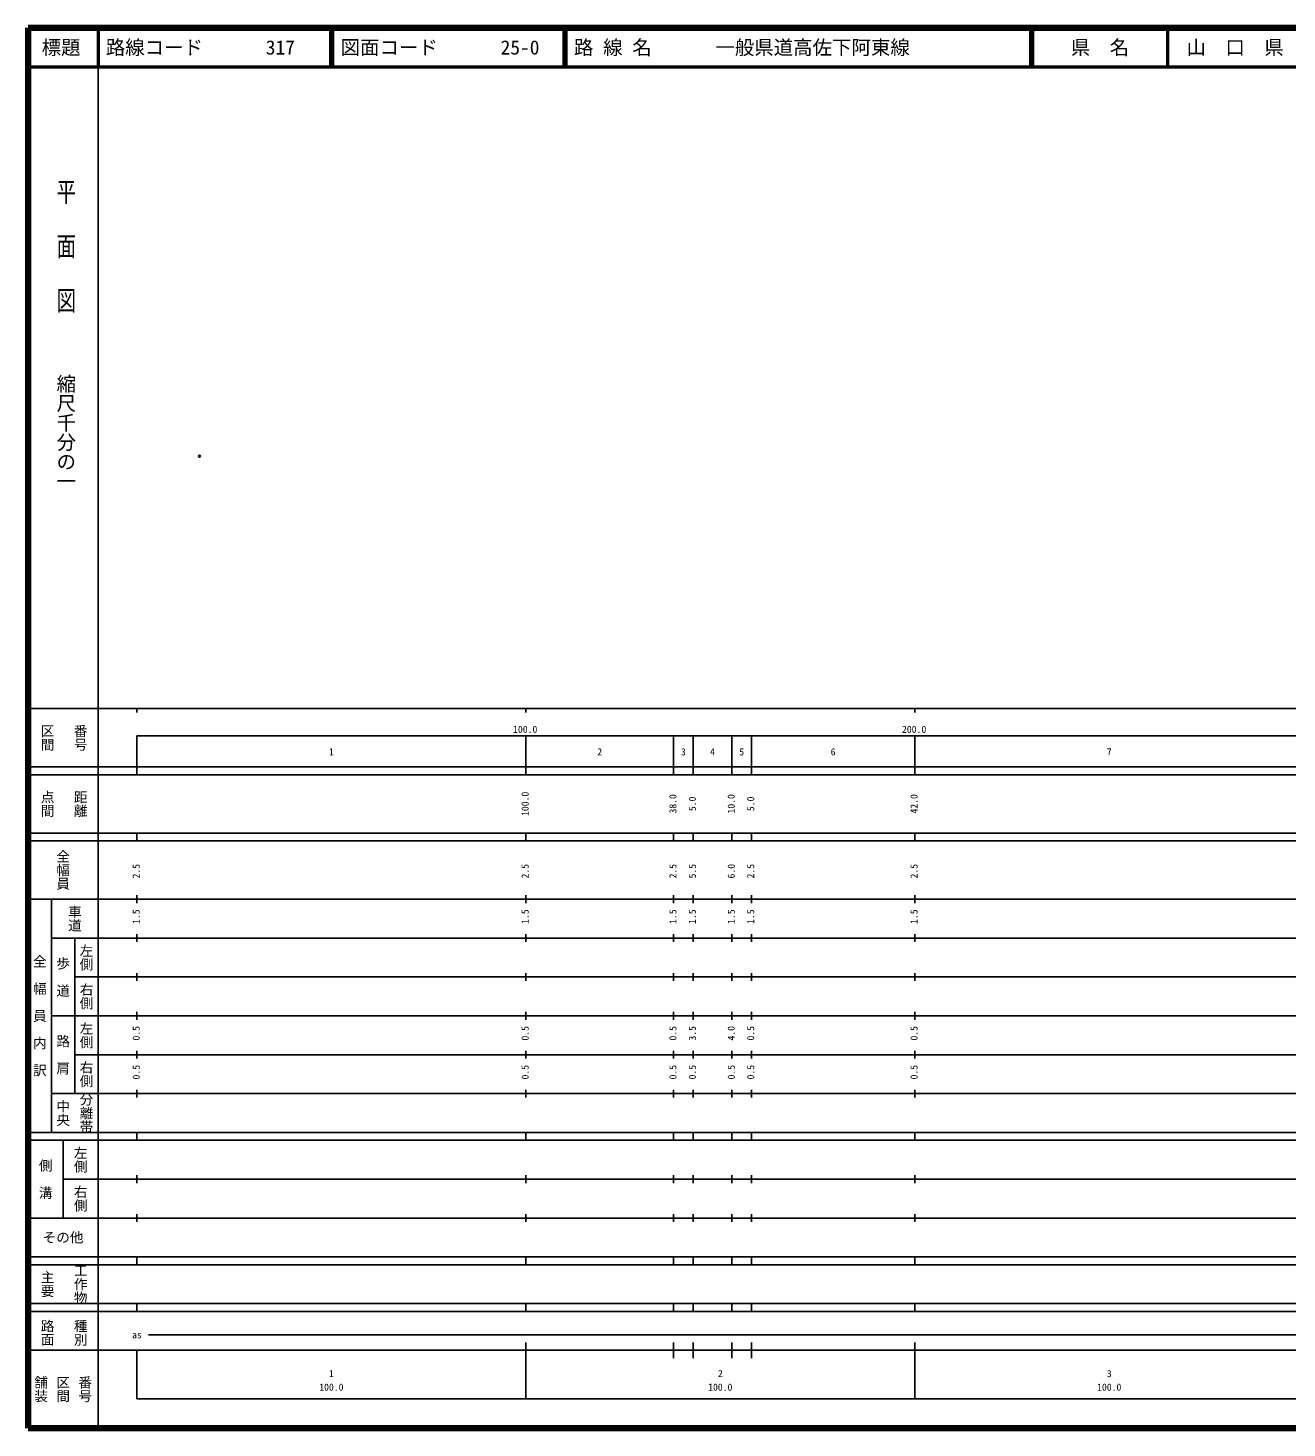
# Model space of a CAD drawing. Units: millimetres on the paper. Extents: x 40 to 680, y 20 to 380.
# Drawn here: x 40 to 363.7, y 20 to 380 of the extents above; entities that cross this region are included whole.
import ezdxf
from ezdxf.enums import TextEntityAlignment as Align

# ---------------------------------------------------------------- set-up
doc = ezdxf.new("R2010")
doc.units = ezdxf.units.MM
doc.header["$PDMODE"] = 32
doc.header["$PDSIZE"] = 0.5
doc.layers.add('M-OTRS', color=6, linetype='Continuous')
doc.layers.add('M-TTL-TXT', color=7, linetype='Continuous')
for name, color, linetype, lineweight in [('M-TTL', 2, 'Continuous', 140), ('M-TTL-BAND', 7, 'Continuous', 25), ('M-TTL-LINE', 7, 'Continuous', 50)]:
    doc.layers.add(name, color=color, linetype=linetype, lineweight=lineweight)
doc.styles.add('@ＭＳ ゴシック', font='')
doc.styles.add('ＭＳ ゴシック', font='')
doc.styles.get('@ＭＳ ゴシック').set_extended_font_data('@MS Gothic')
doc.styles.get('ＭＳ ゴシック').set_extended_font_data('MS Gothic')

msp = doc.modelspace()

# ---------------------------------------------------------------- linework, layer by layer
at = {"layer": 'M-OTRS'}
msp.add_point((84.084, 269.875), dxfattribs=at)
at = {"layer": 'M-TTL'}
for p, q in [((40, 380), (40, 20)), ((680, 380), (40, 380)), ((40, 20), (680, 20))]:
    msp.add_line(p, q, dxfattribs=at)
at = {"layer": 'M-TTL-BAND'}
for p, q in [((58, 370), (58, 20)), ((40, 205), (579, 205)), ((68, 205), (68, 204)), ((168, 205), (168, 204)), ((268, 205), (268, 204)), ((68, 198), (579, 198)), ((68, 198), (68, 188)), ((168, 188), (168, 198)), ((206, 188), (206, 198)), ((211, 188), (211, 198)), ((221, 188), (221, 198)), ((226, 188), (226, 198)), ((268, 188), (268, 198)), ((40, 190), (579, 190)), ((40, 188), (579, 188)), ((40, 173), (579, 173)), ((68, 171), (68, 173)), ((168, 171), (168, 173)), ((206, 171), (206, 173)), ((211, 171), (211, 173)), ((221, 171), (221, 173)), ((226, 171), (226, 173)), ((268, 171), (268, 173)), ((40, 171), (579, 171)), ((40, 156), (579, 156)), ((46, 96), (46, 156)), ((68, 155), (68, 157)), ((168, 155), (168, 157)), ((206, 155), (206, 157)), ((211, 155), (211, 157)), ((221, 155), (221, 157)), ((226, 155), (226, 157)), ((268, 155), (268, 157)), ((46, 146), (579, 146)), ((52, 146), (52, 106)), ((68, 145), (68, 147)), ((168, 145), (168, 147)), ((206, 145), (206, 147)), ((211, 145), (211, 147)), ((221, 145), (221, 147)), ((226, 145), (226, 147)), ((268, 145), (268, 147)), ((68, 135), (68, 137)), ((168, 135), (168, 137)), ((206, 135), (206, 137)), ((211, 135), (211, 137)), ((221, 135), (221, 137)), ((226, 135), (226, 137)), ((268, 135), (268, 137)), ((52, 136), (579, 136)), ((46, 126), (579, 126)), ((68, 125), (68, 127)), ((168, 125), (168, 127)), ((206, 125), (206, 127)), ((211, 125), (211, 127)), ((221, 125), (221, 127)), ((226, 125), (226, 127)), ((268, 125), (268, 127)), ((52, 116), (579, 116)), ((68, 115), (68, 117)), ((168, 115), (168, 117)), ((206, 115), (206, 117)), ((211, 115), (211, 117)), ((221, 115), (221, 117)), ((226, 115), (226, 117)), ((268, 115), (268, 117)), ((46, 106), (579, 106)), ((68, 105), (68, 107)), ((168, 105), (168, 107)), ((206, 105), (206, 107)), ((211, 105), (211, 107)), ((221, 105), (221, 107)), ((226, 105), (226, 107)), ((268, 105), (268, 107)), ((40, 96), (579, 96)), ((40, 94), (579, 94)), ((49, 94), (49, 74)), ((68, 94), (68, 96)), ((168, 94), (168, 96)), ((206, 94), (206, 96)), ((211, 94), (211, 96)), ((221, 94), (221, 96)), ((226, 94), (226, 96)), ((268, 94), (268, 96)), ((49, 84), (579, 84)), ((68, 83), (68, 85)), ((168, 83), (168, 85)), ((206, 83), (206, 85)), ((211, 83), (211, 85)), ((221, 83), (221, 85)), ((226, 83), (226, 85)), ((268, 83), (268, 85)), ((40, 74), (579, 74)), ((68, 73), (68, 75)), ((168, 73), (168, 75)), ((206, 73), (206, 75)), ((211, 73), (211, 75)), ((221, 73), (221, 75)), ((226, 73), (226, 75)), ((268, 73), (268, 75)), ((40, 64), (579, 64)), ((40, 62), (579, 62)), ((68, 62), (68, 64)), ((168, 62), (168, 64)), ((206, 62), (206, 64)), ((211, 62), (211, 64)), ((221, 62), (221, 64)), ((226, 62), (226, 64)), ((268, 62), (268, 64)), ((40, 52), (579, 52)), ((68, 50), (68, 52)), ((168, 50), (168, 52)), ((206, 50), (206, 52)), ((211, 50), (211, 52)), ((221, 50), (221, 52)), ((226, 50), (226, 52)), ((268, 50), (268, 52)), ((40, 50), (579, 50)), ((71, 44), (565, 44)), ((40, 40), (579, 40)), ((68, 40), (68, 27.5)), ((168, 27.5), (168, 42)), ((206, 38), (206, 42)), ((211, 38), (211, 42)), ((221, 38), (221, 42)), ((226, 38), (226, 42)), ((268, 27.5), (268, 42)), ((68, 27.5), (579, 27.5))]:
    msp.add_line(p, q, dxfattribs=at)
at = {"layer": 'M-TTL-LINE'}
for p, q in [((58, 380), (58, 370)), ((117.75, 380), (117.75, 370)), ((118.25, 380), (118.25, 370)), ((177.75, 380), (177.75, 370)), ((178.25, 380), (178.25, 370)), ((297.75, 380), (297.75, 370)), ((298.25, 380), (298.25, 370)), ((333, 380), (333, 370)), ((40, 370), (680, 370))]:
    msp.add_line(p, q, dxfattribs=at)

# ---------------------------------------------------------------- texts
at = {"layer": 'M-TTL-BAND', "style": '@ＭＳ ゴシック', "width": 1.4}
msp.add_text('平  面  図', height=3.666, rotation=270, dxfattribs=at).set_placement((49.777, 306.475), align=Align.MIDDLE_RIGHT)
at = {"layer": 'M-TTL-BAND', "style": '@ＭＳ ゴシック'}
msp.add_text('縮尺千分の一', height=3.666, rotation=270, dxfattribs=at).set_placement((49.777, 261.03), align=Align.MIDDLE_RIGHT)
for s, p in [('区間', (45, 197.5)), ('番号', (53.5, 197.5)), ('点間', (45, 180.5)), ('距離', (53.5, 180.5)), ('全幅員', (49, 163.5)), ('車道', (52, 151)), ('左側', (55, 141)), ('全\u3000幅\u3000員\u3000内\u3000訳', (43, 126)), ('歩\u3000道', (49, 136)), ('右側', (55, 131)), ('左側', (55, 121)), ('路\u3000肩', (49, 116)), ('右側', (55, 111)), ('分離帯', (55, 101)), ('中央', (49, 101)), ('左側', (53.5, 89)), ('側\u3000溝', (44.5, 84)), ('右側', (53.5, 79)), ('工作物', (53.5, 57)), ('主要', (45, 57)), ('路面', (45, 44.5)), ('種別', (53.5, 44.5)), ('舗装', (43.333, 30)), ('区間', (49, 30)), ('番号', (54.667, 30))]:
    msp.add_text(s, height=2.566, rotation=270, dxfattribs=at).set_placement(p, align=Align.MIDDLE_CENTER)
at = {"layer": 'M-TTL-BAND', "style": 'ＭＳ ゴシック'}
for s, p in [('100.0', (167.844, 198.195)), ('200.0', (267.844, 198.195)), ('1', (118, 192.405)), ('2', (187, 192.405)), ('3', (208.5, 192.405)), ('4', (216, 192.405)), ('5', (223.5, 192.405)), ('6', (247, 192.405)), ('7', (318, 192.405)), ('as', (68, 42.5)), ('1', (118, 32.523)), ('2', (218, 32.523)), ('3', (318, 32.523)), ('100.0', (118, 29.033)), ('100.0', (218, 29.033)), ('100.0', (318, 29.033))]:
    msp.add_text(s, height=1.833, dxfattribs=at).set_placement(p, align=Align.BOTTOM_CENTER)
for s, p in [('100.0', (169.272, 180.5)), ('38.0', (207.272, 180.5)), ('5.0', (212.272, 180.5)), ('10.0', (222.272, 180.5)), ('5.0', (227.272, 180.5)), ('42.0', (269.272, 180.5)), ('2.5', (69.272, 163.174)), ('2.5', (169.272, 163.174)), ('2.5', (207.272, 163.174)), ('5.5', (212.272, 163.174)), ('6.0', (222.272, 163.174)), ('2.5', (227.272, 163.174)), ('2.5', (269.272, 163.174)), ('1.5', (69.272, 151.5)), ('1.5', (169.272, 151.5)), ('1.5', (207.272, 151.5)), ('1.5', (212.272, 151.5)), ('1.5', (222.272, 151.5)), ('1.5', (227.272, 151.5)), ('1.5', (269.272, 151.5)), ('0.5', (69.272, 121.5)), ('0.5', (169.272, 121.5)), ('0.5', (207.272, 121.5)), ('3.5', (212.272, 121.5)), ('4.0', (222.272, 121.5)), ('0.5', (227.272, 121.5)), ('0.5', (269.272, 121.5)), ('0.5', (69.272, 111.5)), ('0.5', (169.272, 111.5)), ('0.5', (207.272, 111.5)), ('0.5', (212.272, 111.5)), ('0.5', (222.272, 111.5)), ('0.5', (227.272, 111.5)), ('0.5', (269.272, 111.5))]:
    msp.add_text(s, height=1.833, rotation=90, dxfattribs=at).set_placement(p, align=Align.BOTTOM_CENTER)
msp.add_text('その他', height=2.566, dxfattribs=at).set_placement((49, 69), align=Align.MIDDLE_CENTER)
at = {"layer": 'M-TTL-TXT', "style": 'ＭＳ ゴシック'}
for s, p in [('標題', (48.5, 375)), ('県\u3000名', (315.625, 375)), ('山\u3000口\u3000県', (350.375, 375))]:
    msp.add_text(s, height=3.666, dxfattribs=at).set_placement(p, align=Align.MIDDLE_CENTER)
for s, p in [('路線コード', (60, 375)), ('317', (101.142, 375)), ('図面コード', (120.38, 375)), ('25-0', (161.521, 375)), ('路 線 名', (180.38, 375)), ('一般県道高佐下阿東線', (216.734, 375))]:
    msp.add_text(s, height=3.666, dxfattribs=at).set_placement(p, align=Align.MIDDLE_LEFT)

doc.saveas('drawing.dxf')
